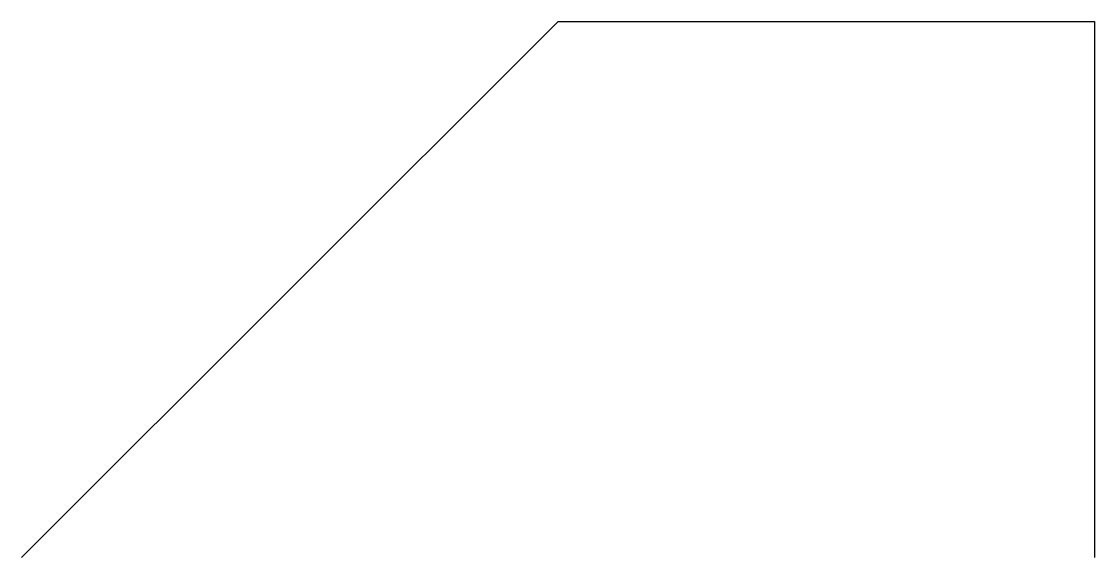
# Model space of a CAD drawing. Extents: x 0 to 200, y 0 to 100.
import ezdxf

# ---------------------------------------------------------------- set-up
doc = ezdxf.new("R2010")
doc.units = 0
doc.header["$MEASUREMENT"] = 0
doc.layers.add('deel 1', color=1, linetype='CONTINUOUS')

msp = doc.modelspace()

# ---------------------------------------------------------------- linework, layer by layer
at = {"layer": 'deel 1'}
msp.add_lwpolyline([(0, 0), (100, 100), (200, 100), (200, 0)], dxfattribs=at)

doc.saveas('drawing.dxf')
